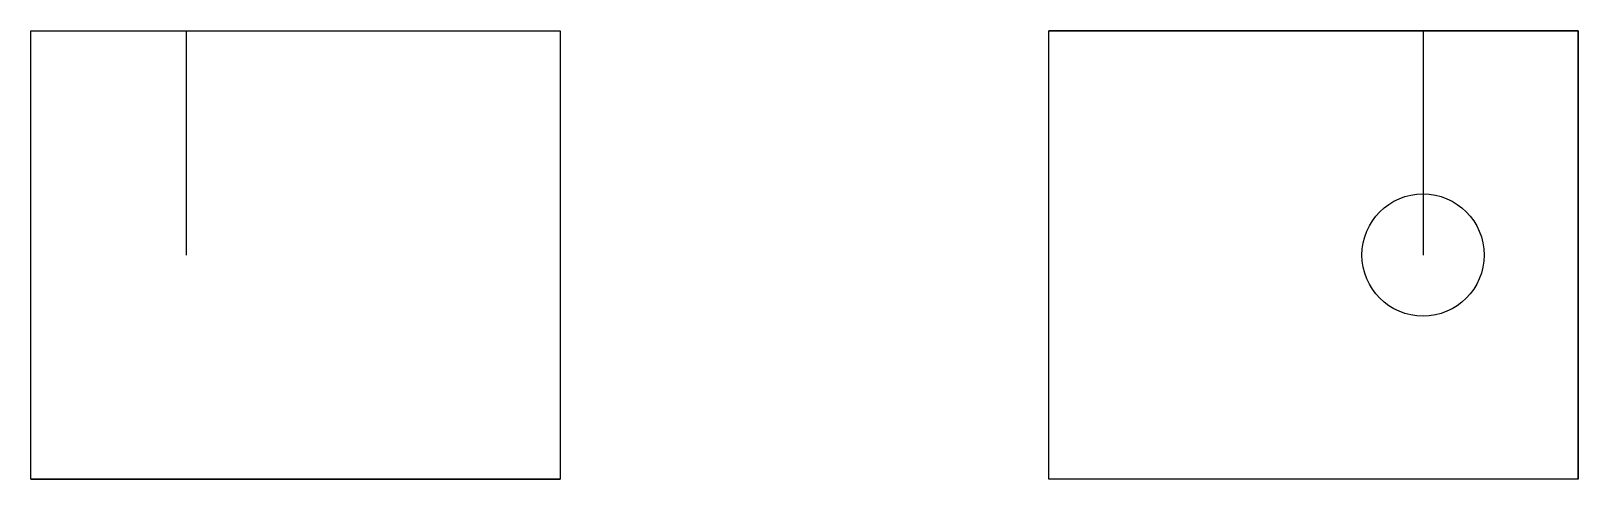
# Model space of a CAD drawing. Header units: inches. Extents: x 5.4 to 24.4, y 4.8 to 10.3.
import ezdxf

# ---------------------------------------------------------------- set-up
doc = ezdxf.new("R2010")
doc.units = ezdxf.units.IN
doc.header["$MEASUREMENT"] = 0
doc.layers.get('0').update_dxf_attribs({"true_color": 0xc2ced6})

msp = doc.modelspace()

# ---------------------------------------------------------------- linework, layer by layer
for p, q in [((5.436, 4.782), (5.436, 10.282)), ((5.436, 10.282), (11.936, 10.282)), ((5.436, 10.282), (5.436, 10.282, 1.5)), ((5.436, 10.282, 1.5), (11.936, 10.282)), ((5.436, 4.782, 1.5), (5.436, 10.282, 1.5)), ((7.34, 10.282), (7.34, 7.532)), ((11.936, 10.282), (11.936, 4.782)), ((17.936, 4.782), (17.936, 10.282)), ((17.936, 10.282), (24.436, 10.282)), ((24.436, 10.282, 1.5), (17.936, 10.282)), ((22.532, 10.282), (22.532, 7.532)), ((24.436, 10.282), (24.436, 4.782)), ((24.436, 10.282), (24.436, 10.282, 1.5)), ((24.436, 4.782, 1.5), (24.436, 10.282, 1.5)), ((22.532, 8.282), (22.532, 8.282, 0.439)), ((7.34, 7.532), (7.34, 7.532, 0.439)), ((21.782, 7.532), (21.782, 7.532, 0.439)), ((22.532, 7.532), (22.532, 7.532, 0.439)), ((23.282, 7.532), (23.282, 7.532, 0.439)), ((22.532, 6.782), (22.532, 6.782, 0.439)), ((11.936, 4.782), (5.436, 4.782)), ((5.436, 4.782), (5.436, 4.782, 1.5)), ((5.436, 4.782, 1.5), (11.936, 4.782)), ((24.436, 4.782), (17.936, 4.782)), ((24.436, 4.782, 1.5), (17.936, 4.782)), ((24.436, 4.782), (24.436, 4.782, 1.5))]:
    msp.add_line(p, q)
for centre in [(22.532, 7.532), (22.532, 7.532, 0.439)]:
    msp.add_circle(centre, 0.75)

doc.saveas('drawing.dxf')
